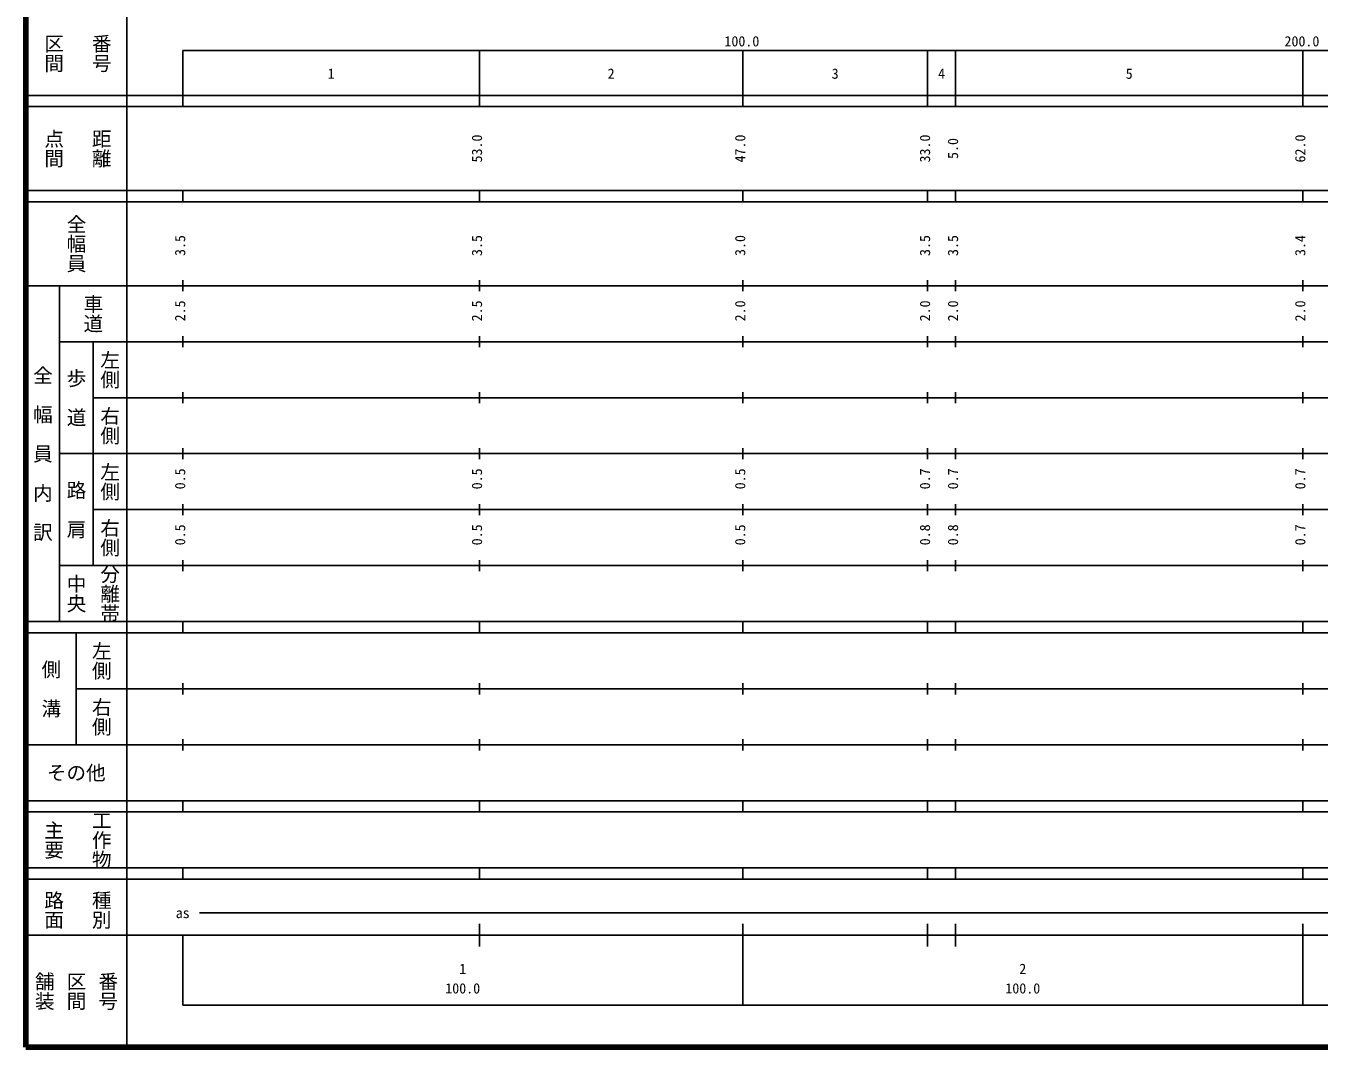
# Model space of a CAD drawing. Units: millimetres on the paper, enlarged 1000 times. Extents: x 40000 to 680000, y 20000 to 380000.
# Drawn here: x 40000 to 270914, y 20000 to 202409 of the extents above; entities that cross this region are included whole.
import ezdxf
from ezdxf.enums import TextEntityAlignment as Align

# ---------------------------------------------------------------- set-up
doc = ezdxf.new("R2010")
doc.units = ezdxf.units.MM
doc.header["$LTSCALE"] = 1000
doc.layers.add('M-TTL', color=2, linetype='Continuous', lineweight=140)
doc.layers.add('M-TTL-BAND', color=7, linetype='Continuous', lineweight=25)
doc.styles.add('@ＭＳ ゴシック', font='')
doc.styles.add('ＭＳ ゴシック', font='')
doc.styles.get('@ＭＳ ゴシック').set_extended_font_data('@MS Gothic')
doc.styles.get('ＭＳ ゴシック').set_extended_font_data('MS Gothic')

msp = doc.modelspace()

# ---------------------------------------------------------------- linework, layer by layer
at = {"layer": 'M-TTL'}
for p, q in [((40000, 380000), (40000, 20000)), ((40000, 20000), (680000, 20000))]:
    msp.add_line(p, q, dxfattribs=at)
at = {"layer": 'M-TTL-BAND'}
for p, q in [((58000, 370000), (58000, 20000)), ((68000, 198000), (579000, 198000)), ((68000, 198000), (68000, 188000)), ((121000, 188000), (121000, 198000)), ((168000, 188000), (168000, 198000)), ((201000, 188000), (201000, 198000)), ((206000, 188000), (206000, 198000)), ((268000, 188000), (268000, 198000)), ((40000, 190000), (579000, 190000)), ((40000, 188000), (579000, 188000)), ((40000, 173000), (579000, 173000)), ((40000, 171000), (579000, 171000)), ((68000, 171000), (68000, 173000)), ((121000, 171000), (121000, 173000)), ((168000, 171000), (168000, 173000)), ((201000, 171000), (201000, 173000)), ((206000, 171000), (206000, 173000)), ((268000, 171000), (268000, 173000)), ((40000, 156000), (579000, 156000)), ((46000, 96000), (46000, 156000)), ((68000, 155000), (68000, 157000)), ((121000, 155000), (121000, 157000)), ((168000, 155000), (168000, 157000)), ((201000, 155000), (201000, 157000)), ((206000, 155000), (206000, 157000)), ((268000, 155000), (268000, 157000)), ((46000, 146000), (579000, 146000)), ((52000, 146000), (52000, 106000)), ((68000, 145000), (68000, 147000)), ((121000, 145000), (121000, 147000)), ((168000, 145000), (168000, 147000)), ((201000, 145000), (201000, 147000)), ((206000, 145000), (206000, 147000)), ((268000, 145000), (268000, 147000)), ((68000, 135000), (68000, 137000)), ((121000, 135000), (121000, 137000)), ((168000, 135000), (168000, 137000)), ((201000, 135000), (201000, 137000)), ((206000, 135000), (206000, 137000)), ((268000, 135000), (268000, 137000)), ((52000, 136000), (579000, 136000)), ((46000, 126000), (579000, 126000)), ((68000, 125000), (68000, 127000)), ((121000, 125000), (121000, 127000)), ((168000, 125000), (168000, 127000)), ((201000, 125000), (201000, 127000)), ((206000, 125000), (206000, 127000)), ((268000, 125000), (268000, 127000)), ((52000, 116000), (579000, 116000)), ((68000, 115000), (68000, 117000)), ((121000, 115000), (121000, 117000)), ((168000, 115000), (168000, 117000)), ((201000, 115000), (201000, 117000)), ((206000, 115000), (206000, 117000)), ((268000, 115000), (268000, 117000)), ((68000, 105000), (68000, 107000)), ((121000, 105000), (121000, 107000)), ((168000, 105000), (168000, 107000)), ((201000, 105000), (201000, 107000)), ((206000, 105000), (206000, 107000)), ((268000, 105000), (268000, 107000)), ((46000, 106000), (579000, 106000)), ((40000, 96000), (579000, 96000)), ((68000, 94000), (68000, 96000)), ((121000, 94000), (121000, 96000)), ((168000, 94000), (168000, 96000)), ((201000, 94000), (201000, 96000)), ((206000, 94000), (206000, 96000)), ((268000, 94000), (268000, 96000)), ((40000, 94000), (579000, 94000)), ((49000, 94000), (49000, 74000)), ((49000, 84000), (579000, 84000)), ((68000, 83000), (68000, 85000)), ((121000, 83000), (121000, 85000)), ((168000, 83000), (168000, 85000)), ((201000, 83000), (201000, 85000)), ((206000, 83000), (206000, 85000)), ((268000, 83000), (268000, 85000)), ((40000, 74000), (579000, 74000)), ((68000, 73000), (68000, 75000)), ((121000, 73000), (121000, 75000)), ((168000, 73000), (168000, 75000)), ((201000, 73000), (201000, 75000)), ((206000, 73000), (206000, 75000)), ((268000, 73000), (268000, 75000)), ((40000, 64000), (579000, 64000)), ((68000, 62000), (68000, 64000)), ((121000, 62000), (121000, 64000)), ((168000, 62000), (168000, 64000)), ((201000, 62000), (201000, 64000)), ((206000, 62000), (206000, 64000)), ((268000, 62000), (268000, 64000)), ((40000, 62000), (579000, 62000)), ((40000, 52000), (579000, 52000)), ((68000, 50000), (68000, 52000)), ((121000, 50000), (121000, 52000)), ((168000, 50000), (168000, 52000)), ((201000, 50000), (201000, 52000)), ((206000, 50000), (206000, 52000)), ((268000, 50000), (268000, 52000)), ((40000, 50000), (579000, 50000)), ((71000, 44000), (565000, 44000)), ((121000, 38000), (121000, 42000)), ((168000, 27500), (168000, 42000)), ((201000, 38000), (201000, 42000)), ((206000, 38000), (206000, 42000)), ((268000, 27500), (268000, 42000)), ((40000, 40000), (579000, 40000)), ((68000, 40000), (68000, 27500)), ((68000, 27500), (579000, 27500))]:
    msp.add_line(p, q, dxfattribs=at)

# ---------------------------------------------------------------- texts
at = {"layer": 'M-TTL-BAND', "style": '@ＭＳ ゴシック'}
for s, p in [('区間', (45000, 197500)), ('番号', (53500, 197500)), ('点間', (45000, 180500)), ('距離', (53500, 180500)), ('全幅員', (49000, 163500)), ('車道', (52000, 151000)), ('左側', (55000, 141000)), ('全\u3000幅\u3000員\u3000内\u3000訳', (43000, 126000)), ('歩\u3000道', (49000, 136000)), ('右側', (55000, 131000)), ('左側', (55000, 121000)), ('路\u3000肩', (49000, 116000)), ('右側', (55000, 111000)), ('中央', (49000, 101000)), ('分離帯', (55000, 101000)), ('左側', (53500, 89000)), ('側\u3000溝', (44500, 84000)), ('右側', (53500, 79000)), ('主要', (45000, 57000)), ('工作物', (53500, 57000)), ('路面', (45000, 44500)), ('種別', (53500, 44500)), ('舗装', (43333, 30000)), ('区間', (49000, 30000)), ('番号', (54667, 30000))]:
    msp.add_text(s, height=2566, rotation=270, dxfattribs=at).set_placement(p, align=Align.MIDDLE_CENTER)
at = {"layer": 'M-TTL-BAND', "style": 'ＭＳ ゴシック'}
for s, p in [('100.0', (167844, 198195)), ('200.0', (267844, 198195)), ('1', (94500, 192405)), ('2', (144500, 192405)), ('3', (184500, 192405)), ('4', (203500, 192405)), ('5', (237000, 192405)), ('as', (68000, 42500)), ('1', (118000, 32523)), ('2', (218000, 32523)), ('100.0', (118000, 29033)), ('100.0', (218000, 29033))]:
    msp.add_text(s, height=1833, dxfattribs=at).set_placement(p, align=Align.BOTTOM_CENTER)
for s, p in [('53.0', (122000, 180500)), ('47.0', (169000, 180500)), ('33.0', (202000, 180500)), ('62.0', (269000, 180500)), ('5.0', (207000, 180500)), ('3.5', (69000, 163174)), ('3.5', (122000, 163174)), ('3.0', (169000, 163174)), ('3.5', (202000, 163174)), ('3.5', (207000, 163174)), ('3.4', (269000, 163174)), ('2.5', (69000, 151500)), ('2.5', (122000, 151500)), ('2.0', (169000, 151500)), ('2.0', (202000, 151500)), ('2.0', (207000, 151500)), ('2.0', (269000, 151500)), ('0.5', (69000, 121500)), ('0.5', (122000, 121500)), ('0.5', (169000, 121500)), ('0.7', (202000, 121500)), ('0.7', (207000, 121500)), ('0.7', (269000, 121500)), ('0.5', (69000, 111500)), ('0.5', (122000, 111500)), ('0.5', (169000, 111500)), ('0.8', (202000, 111500)), ('0.8', (207000, 111500)), ('0.7', (269000, 111500))]:
    msp.add_text(s, height=1833, rotation=90, dxfattribs=at).set_placement(p, align=Align.BOTTOM_CENTER)
msp.add_text('その他', height=2566, dxfattribs=at).set_placement((49000, 69000), align=Align.MIDDLE_CENTER)

doc.saveas('drawing.dxf')
